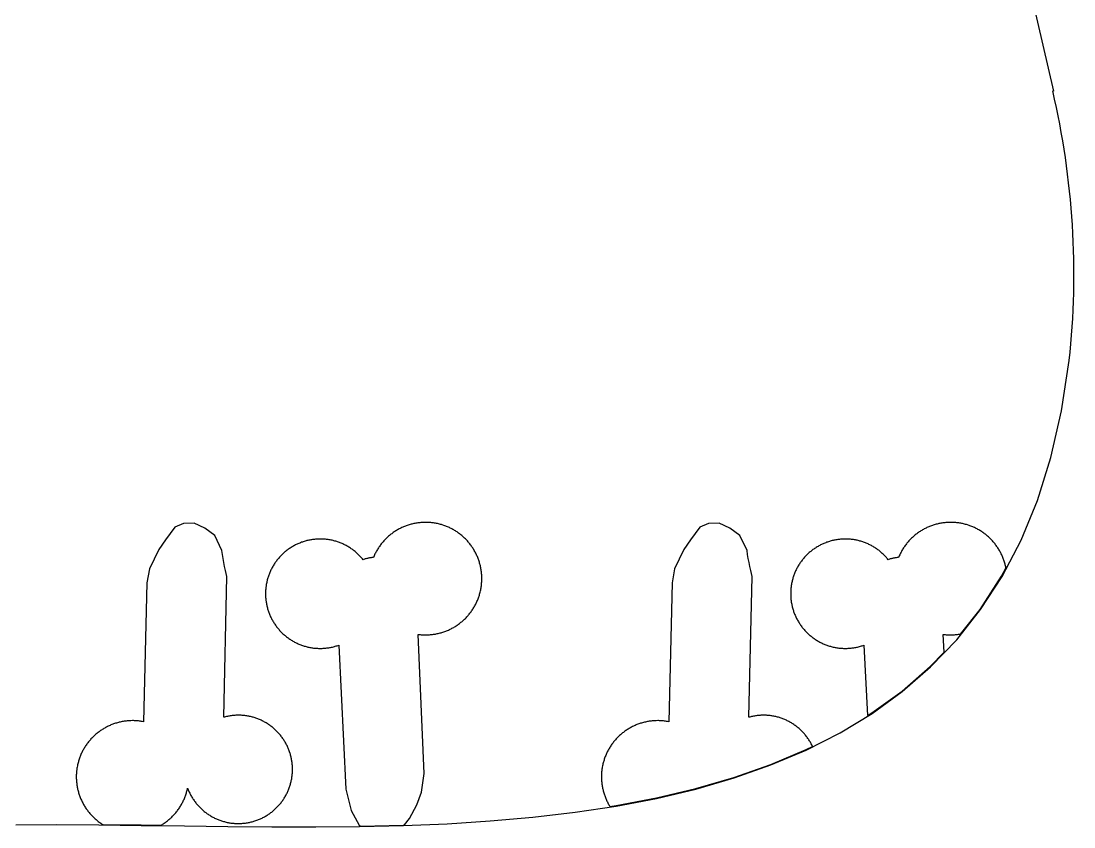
# Model space of a CAD drawing. Extents: x -246 to 246, y -104 to 199.
# Drawn here: x 221.92 to 245.98, y -104.07 to -85.65 of the extents above; entities that cross this region are included whole.
import ezdxf

# ---------------------------------------------------------------- set-up
doc = ezdxf.new("R2010")
doc.units = 0
doc.layers.add('Add_Red', color=1, linetype='Continuous')
doc.layers.add('Outline_Red', color=1, linetype='Continuous')

msp = doc.modelspace()

# ---------------------------------------------------------------- linework, layer by layer
at = {"layer": 'Add_Red'}
for points in [[(225.137, -104.021), (225.156, -104.01), (225.175, -103.997), (225.194, -103.985), (225.212, -103.972), (225.23, -103.959), (225.248, -103.945), (225.266, -103.932), (225.283, -103.918), (225.3, -103.903), (225.317, -103.888), (225.334, -103.873), (225.351, -103.858), (225.367, -103.843), (225.383, -103.827), (225.398, -103.811), (225.413, -103.794), (225.428, -103.778), (225.443, -103.761), (225.458, -103.744), (225.472, -103.726), (225.486, -103.709), (225.499, -103.691), (225.512, -103.673), (225.525, -103.654), (225.538, -103.636), (225.55, -103.617), (225.562, -103.598), (225.573, -103.579), (225.585, -103.559), (225.596, -103.54), (225.606, -103.52), (225.616, -103.5), (225.626, -103.48), (225.636, -103.46), (225.645, -103.439), (225.654, -103.419), (225.662, -103.398), (225.67, -103.377), (225.678, -103.356), (225.685, -103.335), (225.692, -103.313), (225.699, -103.292), (225.705, -103.27), (225.711, -103.249), (225.716, -103.227), (225.721, -103.205), (225.726, -103.183), (225.739, -103.218), (225.748, -103.238), (225.756, -103.258), (225.765, -103.277), (225.775, -103.297), (225.784, -103.316), (225.794, -103.335), (225.804, -103.354), (225.815, -103.373), (225.826, -103.392), (225.837, -103.41), (225.849, -103.428), (225.861, -103.446), (225.873, -103.464), (225.886, -103.482), (225.898, -103.499), (225.912, -103.516), (225.925, -103.533), (225.939, -103.55), (225.953, -103.566), (225.967, -103.582), (225.982, -103.598), (225.996, -103.614), (226.012, -103.629), (226.027, -103.644), (226.043, -103.659), (226.059, -103.674), (226.075, -103.688), (226.091, -103.702), (226.108, -103.716), (226.125, -103.729), (226.142, -103.743), (226.159, -103.755), (226.177, -103.768), (226.195, -103.78), (226.213, -103.792), (226.231, -103.804), (226.249, -103.815), (226.268, -103.826), (226.287, -103.837), (226.306, -103.847), (226.325, -103.857), (226.344, -103.866), (226.364, -103.876), (226.383, -103.885), (226.403, -103.893), (226.423, -103.902), (226.443, -103.909), (226.463, -103.917), (226.484, -103.924), (226.504, -103.931), (226.525, -103.938), (226.545, -103.944), (226.566, -103.949), (226.587, -103.955), (226.608, -103.96), (226.629, -103.965), (226.65, -103.969), (226.672, -103.973), (226.693, -103.976), (226.714, -103.98), (226.736, -103.982), (226.757, -103.985), (226.779, -103.987), (226.8, -103.989), (226.822, -103.99), (226.843, -103.991), (226.865, -103.991), (226.886, -103.992), (226.924, -103.991), (226.945, -103.99), (226.967, -103.989), (226.988, -103.987), (227.01, -103.985), (227.031, -103.983), (227.053, -103.98), (227.074, -103.977), (227.096, -103.974), (227.117, -103.97), (227.138, -103.966), (227.159, -103.961), (227.18, -103.956), (227.201, -103.951), (227.222, -103.945), (227.243, -103.939), (227.263, -103.933), (227.284, -103.926), (227.309, -103.917), (227.33, -103.909), (227.35, -103.902), (227.37, -103.893), (227.39, -103.885), (227.409, -103.876), (227.429, -103.866), (227.448, -103.857), (227.467, -103.847), (227.486, -103.837), (227.505, -103.826), (227.524, -103.815), (227.542, -103.804), (227.56, -103.792), (227.578, -103.78), (227.596, -103.768), (227.613, -103.755), (227.631, -103.743), (227.648, -103.729), (227.665, -103.716), (227.682, -103.702), (227.698, -103.688), (227.714, -103.674), (227.73, -103.659), (227.746, -103.644), (227.761, -103.629), (227.776, -103.614), (227.791, -103.598), (227.806, -103.582), (227.82, -103.566), (227.834, -103.55), (227.848, -103.533), (227.861, -103.516), (227.874, -103.499), (227.887, -103.482), (227.9, -103.464), (227.912, -103.446), (227.924, -103.428), (227.935, -103.41), (227.947, -103.392), (227.958, -103.373), (227.968, -103.354), (227.979, -103.335), (227.989, -103.316), (227.998, -103.297), (228.008, -103.277), (228.016, -103.258), (228.025, -103.238), (228.033, -103.218), (228.041, -103.198), (228.049, -103.178), (228.056, -103.157), (228.063, -103.137), (228.069, -103.116), (228.076, -103.096), (228.081, -103.075), (228.087, -103.054), (228.092, -103.033), (228.096, -103.012), (228.101, -102.991), (228.105, -102.969), (228.108, -102.948), (228.111, -102.927), (228.114, -102.905), (228.117, -102.884), (228.119, -102.862), (228.12, -102.841), (228.122, -102.819), (228.123, -102.798), (228.123, -102.776), (228.123, -102.755), (228.123, -102.729), (228.123, -102.707), (228.122, -102.686), (228.12, -102.664), (228.118, -102.643), (228.116, -102.621), (228.114, -102.6), (228.111, -102.578), (228.108, -102.557), (228.104, -102.536), (228.1, -102.514), (228.096, -102.493), (228.091, -102.472), (228.086, -102.451), (228.08, -102.43), (228.074, -102.41), (228.068, -102.389), (228.056, -102.352), (228.049, -102.332), (228.041, -102.311), (228.033, -102.291), (228.025, -102.271), (228.016, -102.251), (228.008, -102.232), (227.998, -102.212), (227.989, -102.193), (227.979, -102.174), (227.968, -102.155), (227.958, -102.136), (227.947, -102.117), (227.935, -102.099), (227.924, -102.081), (227.912, -102.063), (227.9, -102.045), (227.887, -102.027), (227.874, -102.01), (227.861, -101.993), (227.848, -101.976), (227.834, -101.959), (227.82, -101.943), (227.806, -101.927), (227.791, -101.911), (227.776, -101.895), (227.761, -101.88), (227.746, -101.865), (227.73, -101.85), (227.714, -101.835), (227.698, -101.821), (227.682, -101.807), (227.665, -101.793), (227.648, -101.78), (227.631, -101.767), (227.613, -101.754), (227.596, -101.741), (227.578, -101.729), (227.56, -101.717), (227.542, -101.706), (227.524, -101.694), (227.505, -101.683), (227.486, -101.673), (227.467, -101.662), (227.448, -101.652), (227.429, -101.643), (227.409, -101.633), (227.39, -101.625), (227.37, -101.616), (227.35, -101.608), (227.33, -101.6), (227.309, -101.592), (227.289, -101.585), (227.269, -101.578), (227.248, -101.572), (227.227, -101.565), (227.207, -101.56), (227.186, -101.554), (227.165, -101.549), (227.144, -101.545), (227.122, -101.54), (227.101, -101.536), (227.08, -101.533), (227.059, -101.53), (227.037, -101.527), (227.016, -101.524), (226.994, -101.522), (226.973, -101.521), (226.951, -101.519), (226.93, -101.518), (226.908, -101.518), (226.886, -101.518), (226.851, -101.518), (226.829, -101.519), (226.807, -101.52), (226.786, -101.522), (226.764, -101.524), (226.743, -101.526), (226.722, -101.529), (226.7, -101.532), (226.679, -101.535), (226.658, -101.539), (226.636, -101.543), (226.615, -101.548), (226.594, -101.553), (226.573, -101.558), (226.552, -101.563), (226.625, -98.344), (226.593, -98.21), (226.573, -98.12), (226.555, -98.029), (226.538, -97.939), (226.523, -97.848), (226.51, -97.756), (226.348, -97.407), (226.12, -97.242), (225.873, -97.13), (225.63, -97.133), (225.435, -97.22), (225.22, -97.51), (225.066, -97.73), (224.854, -98.17), (224.796, -98.488), (224.72, -101.666), (224.691, -101.661), (224.669, -101.657), (224.647, -101.654), (224.624, -101.651), (224.602, -101.648), (224.58, -101.646), (224.557, -101.644), (224.535, -101.643), (224.513, -101.642), (224.49, -101.641), (224.468, -101.641), (224.432, -101.642), (224.41, -101.642), (224.387, -101.644), (224.365, -101.645), (224.343, -101.647), (224.32, -101.65), (224.298, -101.652), (224.276, -101.656), (224.254, -101.659), (224.232, -101.663), (224.21, -101.667), (224.188, -101.672), (224.166, -101.677), (224.144, -101.683), (224.122, -101.688), (224.101, -101.695), (224.08, -101.701), (224.058, -101.708), (224.037, -101.716), (224.016, -101.723), (223.995, -101.731), (223.974, -101.74), (223.954, -101.749), (223.933, -101.758), (223.913, -101.767), (223.893, -101.777), (223.873, -101.787), (223.853, -101.798), (223.833, -101.809), (223.814, -101.82), (223.795, -101.832), (223.776, -101.843), (223.757, -101.856), (223.739, -101.868), (223.72, -101.881), (223.702, -101.894), (223.684, -101.908), (223.667, -101.922), (223.649, -101.936), (223.632, -101.95), (223.615, -101.965), (223.599, -101.98), (223.582, -101.995), (223.566, -102.011), (223.55, -102.027), (223.535, -102.043), (223.519, -102.059), (223.504, -102.076), (223.49, -102.093), (223.475, -102.11), (223.461, -102.128), (223.448, -102.145), (223.434, -102.163), (223.421, -102.181), (223.408, -102.2), (223.396, -102.218), (223.383, -102.237), (223.372, -102.256), (223.36, -102.276), (223.349, -102.295), (223.338, -102.315), (223.328, -102.334), (223.317, -102.354), (223.308, -102.375), (223.298, -102.395), (223.289, -102.415), (223.28, -102.436), (223.272, -102.457), (223.264, -102.478), (223.256, -102.499), (223.249, -102.52), (223.242, -102.541), (223.236, -102.563), (223.23, -102.584), (223.224, -102.606), (223.219, -102.628), (223.214, -102.65), (223.209, -102.672), (223.203, -102.702), (223.199, -102.725), (223.196, -102.747), (223.193, -102.769), (223.191, -102.791), (223.188, -102.813), (223.187, -102.836), (223.185, -102.858), (223.184, -102.881), (223.184, -102.903), (223.184, -102.925), (223.184, -102.959), (223.185, -102.982), (223.186, -103.004), (223.188, -103.026), (223.189, -103.049), (223.192, -103.071), (223.195, -103.093), (223.198, -103.115), (223.201, -103.138), (223.205, -103.16), (223.209, -103.182), (223.214, -103.204), (223.219, -103.225), (223.225, -103.247), (223.23, -103.269), (223.236, -103.29), (223.243, -103.312), (223.25, -103.333), (223.257, -103.354), (223.265, -103.375), (223.273, -103.396), (223.281, -103.417), (223.29, -103.438), (223.299, -103.458), (223.309, -103.478), (223.319, -103.499), (223.329, -103.519), (223.339, -103.538), (223.35, -103.558), (223.361, -103.577), (223.373, -103.597), (223.385, -103.616), (223.397, -103.634), (223.41, -103.653), (223.422, -103.671), (223.436, -103.689), (223.449, -103.707), (223.463, -103.725), (223.477, -103.742), (223.491, -103.76), (223.506, -103.777), (223.521, -103.793), (223.536, -103.81), (223.552, -103.826), (223.568, -103.842), (223.584, -103.857), (223.6, -103.872), (223.617, -103.887), (223.634, -103.902), (223.651, -103.916), (223.668, -103.931), (223.686, -103.944), (223.704, -103.958), (223.722, -103.971), (223.741, -103.984), (223.759, -103.996), (223.778, -104.009), (223.786, -104.014), (224.669, -104.024), (225.123, -104.03), (225.137, -104.021)], [(230.658, -104.026), (230.679, -104.025), (230.794, -103.877), (230.962, -103.562), (231.07, -103.273), (231.128, -102.849), (230.995, -99.67), (231.017, -99.673), (231.04, -99.675), (231.062, -99.677), (231.084, -99.678), (231.107, -99.68), (231.129, -99.68), (231.164, -99.681), (231.186, -99.681), (231.208, -99.68), (231.231, -99.679), (231.253, -99.678), (231.276, -99.676), (231.298, -99.674), (231.32, -99.671), (231.342, -99.668), (231.365, -99.665), (231.387, -99.661), (231.409, -99.657), (231.431, -99.653), (231.453, -99.648), (231.475, -99.643), (231.496, -99.637), (231.518, -99.631), (231.539, -99.625), (231.561, -99.618), (231.582, -99.611), (231.603, -99.603), (231.624, -99.596), (231.645, -99.587), (231.666, -99.579), (231.686, -99.57), (231.707, -99.56), (231.727, -99.551), (231.747, -99.541), (231.767, -99.53), (231.787, -99.52), (231.806, -99.509), (231.826, -99.497), (231.845, -99.486), (231.864, -99.474), (231.882, -99.461), (231.901, -99.448), (231.919, -99.435), (231.937, -99.422), (231.955, -99.408), (231.973, -99.394), (231.99, -99.38), (232.007, -99.366), (232.024, -99.351), (232.04, -99.336), (232.057, -99.32), (232.073, -99.304), (232.088, -99.288), (232.104, -99.272), (232.119, -99.256), (232.134, -99.239), (232.148, -99.222), (232.163, -99.204), (232.177, -99.187), (232.19, -99.169), (232.204, -99.151), (232.217, -99.133), (232.229, -99.114), (232.242, -99.096), (232.254, -99.077), (232.266, -99.057), (232.277, -99.038), (232.288, -99.019), (232.299, -98.999), (232.309, -98.979), (232.319, -98.959), (232.329, -98.939), (232.338, -98.918), (232.347, -98.898), (232.356, -98.877), (232.364, -98.856), (232.372, -98.835), (232.379, -98.814), (232.386, -98.793), (232.393, -98.771), (232.399, -98.75), (232.405, -98.728), (232.411, -98.706), (232.419, -98.671), (232.424, -98.649), (232.428, -98.627), (232.432, -98.605), (232.435, -98.583), (232.438, -98.561), (232.441, -98.539), (232.443, -98.516), (232.445, -98.494), (232.447, -98.472), (232.448, -98.449), (232.449, -98.427), (232.449, -98.395), (232.449, -98.373), (232.448, -98.35), (232.447, -98.328), (232.446, -98.306), (232.444, -98.283), (232.442, -98.261), (232.44, -98.239), (232.437, -98.216), (232.433, -98.194), (232.43, -98.172), (232.426, -98.15), (232.421, -98.128), (232.416, -98.106), (232.411, -98.084), (232.405, -98.063), (232.399, -98.041), (232.393, -98.019), (232.386, -97.998), (232.379, -97.977), (232.372, -97.956), (232.364, -97.935), (232.356, -97.914), (232.347, -97.893), (232.338, -97.872), (232.329, -97.852), (232.319, -97.832), (232.309, -97.812), (232.299, -97.792), (232.288, -97.772), (232.277, -97.753), (232.266, -97.733), (232.254, -97.714), (232.242, -97.695), (232.229, -97.676), (232.217, -97.658), (232.204, -97.64), (232.19, -97.622), (232.177, -97.604), (232.163, -97.586), (232.148, -97.569), (232.134, -97.552), (232.119, -97.535), (232.104, -97.519), (232.088, -97.502), (232.073, -97.486), (232.057, -97.471), (232.04, -97.455), (232.024, -97.44), (232.007, -97.425), (231.99, -97.411), (231.973, -97.396), (231.955, -97.382), (231.937, -97.369), (231.919, -97.355), (231.901, -97.342), (231.882, -97.33), (231.864, -97.317), (231.845, -97.305), (231.826, -97.293), (231.806, -97.282), (231.787, -97.271), (231.767, -97.26), (231.747, -97.25), (231.727, -97.24), (231.707, -97.23), (231.686, -97.221), (231.666, -97.212), (231.645, -97.203), (231.624, -97.195), (231.603, -97.187), (231.582, -97.18), (231.545, -97.168), (231.524, -97.161), (231.502, -97.155), (231.48, -97.149), (231.458, -97.144), (231.437, -97.139), (231.415, -97.134), (231.393, -97.13), (231.37, -97.126), (231.348, -97.123), (231.326, -97.12), (231.304, -97.117), (231.281, -97.115), (231.259, -97.113), (231.237, -97.112), (231.214, -97.111), (231.192, -97.11), (231.164, -97.11), (231.141, -97.11), (231.119, -97.111), (231.096, -97.112), (231.074, -97.113), (231.052, -97.115), (231.029, -97.117), (231.007, -97.119), (230.985, -97.122), (230.962, -97.126), (230.94, -97.129), (230.918, -97.133), (230.896, -97.138), (230.874, -97.143), (230.853, -97.148), (230.831, -97.154), (230.809, -97.16), (230.788, -97.166), (230.766, -97.173), (230.745, -97.18), (230.724, -97.187), (230.703, -97.195), (230.682, -97.203), (230.661, -97.212), (230.641, -97.221), (230.62, -97.23), (230.6, -97.24), (230.58, -97.25), (230.56, -97.26), (230.54, -97.271), (230.521, -97.282), (230.501, -97.293), (230.482, -97.305), (230.463, -97.317), (230.445, -97.33), (230.426, -97.342), (230.408, -97.355), (230.39, -97.369), (230.372, -97.382), (230.354, -97.396), (230.337, -97.411), (230.32, -97.425), (230.303, -97.44), (230.287, -97.455), (230.27, -97.471), (230.254, -97.486), (230.239, -97.502), (230.223, -97.519), (230.208, -97.535), (230.193, -97.552), (230.179, -97.569), (230.164, -97.586), (230.15, -97.604), (230.137, -97.622), (230.123, -97.64), (230.11, -97.658), (230.098, -97.676), (230.085, -97.695), (230.073, -97.714), (230.062, -97.733), (230.05, -97.753), (230.039, -97.772), (230.028, -97.792), (230.018, -97.812), (230.008, -97.832), (229.998, -97.852), (229.989, -97.872), (229.973, -97.911), (229.955, -97.913), (229.938, -97.915), (229.92, -97.917), (229.903, -97.92), (229.886, -97.923), (229.869, -97.926), (229.852, -97.93), (229.835, -97.934), (229.818, -97.938), (229.801, -97.942), (229.784, -97.947), (229.767, -97.952), (229.735, -97.963), (229.721, -97.946), (229.707, -97.929), (229.693, -97.913), (229.678, -97.897), (229.663, -97.881), (229.648, -97.865), (229.633, -97.85), (229.617, -97.834), (229.601, -97.819), (229.585, -97.805), (229.569, -97.791), (229.552, -97.777), (229.535, -97.763), (229.518, -97.749), (229.5, -97.736), (229.483, -97.723), (229.465, -97.711), (229.447, -97.699), (229.428, -97.687), (229.41, -97.675), (229.391, -97.664), (229.372, -97.653), (229.353, -97.642), (229.334, -97.632), (229.315, -97.622), (229.295, -97.613), (229.275, -97.604), (229.255, -97.595), (229.235, -97.586), (229.215, -97.578), (229.195, -97.57), (229.174, -97.563), (229.154, -97.556), (229.133, -97.549), (229.112, -97.542), (229.091, -97.536), (229.07, -97.531), (229.049, -97.525), (229.028, -97.52), (229.006, -97.516), (228.985, -97.512), (228.963, -97.508), (228.942, -97.505), (228.92, -97.501), (228.899, -97.499), (228.877, -97.497), (228.855, -97.495), (228.834, -97.493), (228.812, -97.492), (228.79, -97.491), (228.756, -97.491), (228.735, -97.491), (228.713, -97.491), (228.691, -97.492), (228.669, -97.494), (228.648, -97.495), (228.626, -97.498), (228.604, -97.5), (228.583, -97.503), (228.561, -97.506), (228.539, -97.51), (228.518, -97.514), (228.497, -97.518), (228.475, -97.523), (228.454, -97.528), (228.433, -97.533), (228.412, -97.539), (228.391, -97.545), (228.37, -97.552), (228.35, -97.559), (228.329, -97.566), (228.309, -97.574), (228.288, -97.582), (228.268, -97.59), (228.248, -97.599), (228.228, -97.608), (228.209, -97.617), (228.189, -97.627), (228.17, -97.637), (228.151, -97.647), (228.132, -97.658), (228.113, -97.669), (228.089, -97.684), (228.071, -97.696), (228.053, -97.708), (228.035, -97.72), (228.017, -97.733), (228, -97.746), (227.982, -97.759), (227.965, -97.773), (227.949, -97.787), (227.932, -97.801), (227.916, -97.816), (227.9, -97.83), (227.884, -97.846), (227.869, -97.861), (227.854, -97.877), (227.839, -97.892), (227.824, -97.909), (227.81, -97.925), (227.795, -97.942), (227.782, -97.958), (227.768, -97.976), (227.755, -97.993), (227.742, -98.011), (227.73, -98.028), (227.717, -98.046), (227.705, -98.065), (227.694, -98.083), (227.682, -98.102), (227.671, -98.121), (227.661, -98.14), (227.65, -98.159), (227.64, -98.178), (227.631, -98.198), (227.622, -98.218), (227.613, -98.237), (227.604, -98.257), (227.596, -98.278), (227.588, -98.298), (227.58, -98.318), (227.573, -98.339), (227.566, -98.36), (227.56, -98.381), (227.554, -98.401), (227.548, -98.423), (227.543, -98.444), (227.538, -98.465), (227.533, -98.486), (227.529, -98.508), (227.525, -98.529), (227.521, -98.551), (227.518, -98.572), (227.516, -98.594), (227.513, -98.615), (227.511, -98.637), (227.51, -98.659), (227.508, -98.681), (227.508, -98.703), (227.507, -98.74), (227.507, -98.762), (227.508, -98.784), (227.509, -98.806), (227.51, -98.827), (227.512, -98.849), (227.514, -98.871), (227.516, -98.892), (227.519, -98.914), (227.522, -98.936), (227.526, -98.957), (227.53, -98.979), (227.534, -99), (227.539, -99.021), (227.544, -99.042), (227.55, -99.064), (227.555, -99.085), (227.562, -99.105), (227.568, -99.126), (227.575, -99.147), (227.582, -99.167), (227.59, -99.188), (227.598, -99.208), (227.606, -99.228), (227.615, -99.248), (227.624, -99.268), (227.634, -99.29), (227.644, -99.309), (227.654, -99.328), (227.665, -99.348), (227.675, -99.366), (227.686, -99.385), (227.698, -99.404), (227.71, -99.422), (227.722, -99.44), (227.734, -99.458), (227.747, -99.476), (227.76, -99.494), (227.773, -99.511), (227.787, -99.528), (227.8, -99.545), (227.815, -99.561), (227.829, -99.578), (227.844, -99.594), (227.859, -99.609), (227.874, -99.625), (227.89, -99.64), (227.906, -99.655), (227.922, -99.67), (227.938, -99.684), (227.955, -99.698), (227.972, -99.712), (227.989, -99.726), (228.006, -99.739), (228.024, -99.752), (228.041, -99.765), (228.059, -99.777), (228.077, -99.789), (228.096, -99.801), (228.115, -99.812), (228.133, -99.823), (228.152, -99.834), (228.171, -99.844), (228.191, -99.854), (228.21, -99.864), (228.23, -99.873), (228.25, -99.882), (228.27, -99.891), (228.29, -99.899), (228.31, -99.907), (228.331, -99.915), (228.351, -99.922), (228.372, -99.929), (228.393, -99.936), (228.414, -99.942), (228.435, -99.948), (228.456, -99.953), (228.477, -99.958), (228.498, -99.963), (228.52, -99.967), (228.541, -99.971), (228.563, -99.975), (228.584, -99.978), (228.606, -99.981), (228.628, -99.983), (228.649, -99.985), (228.671, -99.987), (228.693, -99.988), (228.715, -99.989), (228.756, -99.99), (228.778, -99.989), (228.8, -99.989), (228.822, -99.988), (228.844, -99.987), (228.865, -99.985), (228.887, -99.983), (228.909, -99.98), (228.93, -99.977), (228.952, -99.974), (228.973, -99.971), (228.995, -99.967), (229.016, -99.962), (229.038, -99.958), (229.059, -99.953), (229.08, -99.947), (229.101, -99.941), (229.122, -99.935), (229.143, -99.928), (229.182, -99.915), (229.345, -103.205), (229.464, -103.693), (229.649, -104.032), (229.677, -104.049), (230.658, -104.026)], [(235.52, -103.582), (236.441, -103.406), (237.339, -103.193), (238.209, -102.94), (239.05, -102.644), (239.857, -102.303), (240.005, -102.228), (239.997, -102.212), (239.988, -102.193), (239.978, -102.174), (239.967, -102.155), (239.957, -102.136), (239.946, -102.117), (239.934, -102.099), (239.923, -102.081), (239.911, -102.063), (239.899, -102.045), (239.886, -102.027), (239.873, -102.01), (239.86, -101.993), (239.847, -101.976), (239.833, -101.959), (239.819, -101.943), (239.805, -101.927), (239.79, -101.911), (239.775, -101.895), (239.76, -101.88), (239.745, -101.865), (239.729, -101.85), (239.713, -101.835), (239.697, -101.821), (239.68, -101.807), (239.664, -101.793), (239.647, -101.78), (239.63, -101.767), (239.612, -101.754), (239.595, -101.741), (239.577, -101.729), (239.559, -101.717), (239.541, -101.706), (239.522, -101.694), (239.504, -101.683), (239.485, -101.673), (239.466, -101.662), (239.447, -101.652), (239.428, -101.643), (239.408, -101.633), (239.388, -101.625), (239.369, -101.616), (239.349, -101.608), (239.329, -101.6), (239.308, -101.592), (239.288, -101.585), (239.268, -101.578), (239.247, -101.572), (239.226, -101.565), (239.205, -101.56), (239.185, -101.554), (239.164, -101.549), (239.143, -101.545), (239.121, -101.54), (239.1, -101.536), (239.079, -101.533), (239.057, -101.53), (239.036, -101.527), (239.015, -101.524), (238.993, -101.522), (238.972, -101.521), (238.95, -101.519), (238.928, -101.518), (238.907, -101.518), (238.885, -101.518), (238.85, -101.518), (238.828, -101.519), (238.806, -101.52), (238.785, -101.522), (238.763, -101.524), (238.742, -101.526), (238.72, -101.529), (238.699, -101.532), (238.678, -101.535), (238.657, -101.539), (238.635, -101.543), (238.614, -101.548), (238.593, -101.553), (238.572, -101.558), (238.551, -101.563), (238.624, -98.344), (238.592, -98.21), (238.572, -98.12), (238.554, -98.029), (238.537, -97.939), (238.522, -97.848), (238.509, -97.756), (238.347, -97.407), (238.119, -97.242), (237.872, -97.13), (237.629, -97.133), (237.434, -97.22), (237.219, -97.51), (237.065, -97.73), (236.853, -98.17), (236.795, -98.488), (236.719, -101.666), (236.69, -101.661), (236.668, -101.657), (236.646, -101.654), (236.623, -101.651), (236.601, -101.648), (236.579, -101.646), (236.556, -101.644), (236.534, -101.643), (236.512, -101.642), (236.489, -101.641), (236.467, -101.641), (236.431, -101.642), (236.409, -101.642), (236.386, -101.644), (236.364, -101.645), (236.341, -101.647), (236.319, -101.65), (236.297, -101.652), (236.275, -101.656), (236.253, -101.659), (236.231, -101.663), (236.209, -101.667), (236.187, -101.672), (236.165, -101.677), (236.143, -101.683), (236.121, -101.688), (236.1, -101.695), (236.078, -101.701), (236.057, -101.708), (236.036, -101.716), (236.015, -101.723), (235.994, -101.731), (235.973, -101.74), (235.953, -101.749), (235.932, -101.758), (235.912, -101.767), (235.892, -101.777), (235.872, -101.787), (235.852, -101.798), (235.832, -101.809), (235.813, -101.82), (235.794, -101.832), (235.775, -101.843), (235.756, -101.856), (235.738, -101.868), (235.719, -101.881), (235.701, -101.894), (235.683, -101.908), (235.666, -101.922), (235.648, -101.936), (235.631, -101.95), (235.614, -101.965), (235.598, -101.98), (235.581, -101.995), (235.565, -102.011), (235.549, -102.027), (235.534, -102.043), (235.518, -102.059), (235.503, -102.076), (235.489, -102.093), (235.474, -102.11), (235.46, -102.128), (235.447, -102.145), (235.433, -102.163), (235.42, -102.181), (235.407, -102.2), (235.395, -102.218), (235.382, -102.237), (235.371, -102.256), (235.359, -102.276), (235.348, -102.295), (235.337, -102.315), (235.327, -102.334), (235.316, -102.354), (235.307, -102.375), (235.297, -102.395), (235.288, -102.415), (235.279, -102.436), (235.271, -102.457), (235.263, -102.478), (235.255, -102.499), (235.248, -102.52), (235.241, -102.541), (235.235, -102.563), (235.229, -102.584), (235.223, -102.606), (235.217, -102.628), (235.212, -102.65), (235.208, -102.672), (235.202, -102.702), (235.198, -102.725), (235.195, -102.747), (235.192, -102.769), (235.19, -102.791), (235.187, -102.813), (235.186, -102.836), (235.184, -102.858), (235.183, -102.881), (235.183, -102.903), (235.183, -102.925), (235.183, -102.959), (235.184, -102.982), (235.185, -103.004), (235.186, -103.026), (235.188, -103.049), (235.191, -103.071), (235.194, -103.093), (235.197, -103.115), (235.2, -103.138), (235.204, -103.16), (235.208, -103.182), (235.213, -103.204), (235.218, -103.225), (235.223, -103.247), (235.229, -103.269), (235.235, -103.29), (235.242, -103.312), (235.249, -103.333), (235.256, -103.354), (235.264, -103.375), (235.272, -103.396), (235.28, -103.417), (235.289, -103.438), (235.298, -103.458), (235.308, -103.478), (235.318, -103.499), (235.328, -103.519), (235.338, -103.538), (235.349, -103.558), (235.36, -103.577), (235.372, -103.597), (235.376, -103.604), (235.52, -103.582)], [(241.361, -101.466), (242.05, -100.966), (242.695, -100.406), (243.011, -100.077), (242.994, -99.67), (243.016, -99.673), (243.038, -99.675), (243.061, -99.677), (243.083, -99.678), (243.106, -99.68), (243.128, -99.68), (243.163, -99.681), (243.185, -99.681), (243.207, -99.68), (243.23, -99.679), (243.252, -99.678), (243.275, -99.676), (243.297, -99.674), (243.319, -99.671), (243.341, -99.668), (243.364, -99.665), (243.386, -99.661), (243.39, -99.661), (243.836, -99.098), (244.327, -98.342), (244.425, -98.154), (244.425, -98.15), (244.42, -98.128), (244.415, -98.106), (244.41, -98.084), (244.404, -98.063), (244.398, -98.041), (244.392, -98.019), (244.385, -97.998), (244.378, -97.977), (244.371, -97.956), (244.363, -97.935), (244.355, -97.914), (244.346, -97.893), (244.337, -97.872), (244.328, -97.852), (244.318, -97.832), (244.308, -97.812), (244.298, -97.792), (244.287, -97.772), (244.276, -97.753), (244.265, -97.733), (244.253, -97.714), (244.241, -97.695), (244.228, -97.676), (244.216, -97.658), (244.203, -97.64), (244.189, -97.622), (244.176, -97.604), (244.162, -97.586), (244.147, -97.569), (244.133, -97.552), (244.118, -97.535), (244.103, -97.519), (244.087, -97.502), (244.072, -97.486), (244.056, -97.471), (244.039, -97.455), (244.023, -97.44), (244.006, -97.425), (243.989, -97.411), (243.972, -97.396), (243.954, -97.382), (243.936, -97.369), (243.918, -97.355), (243.9, -97.342), (243.881, -97.33), (243.863, -97.317), (243.844, -97.305), (243.825, -97.293), (243.805, -97.282), (243.786, -97.271), (243.766, -97.26), (243.746, -97.25), (243.726, -97.24), (243.706, -97.23), (243.685, -97.221), (243.665, -97.212), (243.644, -97.203), (243.623, -97.195), (243.602, -97.187), (243.581, -97.18), (243.544, -97.168), (243.522, -97.161), (243.501, -97.155), (243.479, -97.149), (243.457, -97.144), (243.435, -97.139), (243.414, -97.134), (243.391, -97.13), (243.369, -97.126), (243.347, -97.123), (243.325, -97.12), (243.303, -97.117), (243.28, -97.115), (243.258, -97.113), (243.236, -97.112), (243.213, -97.111), (243.191, -97.11), (243.163, -97.11), (243.14, -97.11), (243.118, -97.111), (243.095, -97.112), (243.073, -97.113), (243.05, -97.115), (243.028, -97.117), (243.006, -97.119), (242.984, -97.122), (242.961, -97.126), (242.939, -97.129), (242.917, -97.133), (242.895, -97.138), (242.873, -97.143), (242.851, -97.148), (242.83, -97.154), (242.808, -97.16), (242.787, -97.166), (242.765, -97.173), (242.744, -97.18), (242.723, -97.187), (242.702, -97.195), (242.681, -97.203), (242.66, -97.212), (242.64, -97.221), (242.619, -97.23), (242.599, -97.24), (242.579, -97.25), (242.559, -97.26), (242.539, -97.271), (242.52, -97.282), (242.5, -97.293), (242.481, -97.305), (242.462, -97.317), (242.444, -97.33), (242.425, -97.342), (242.407, -97.355), (242.389, -97.369), (242.371, -97.382), (242.353, -97.396), (242.336, -97.411), (242.319, -97.425), (242.302, -97.44), (242.286, -97.455), (242.269, -97.471), (242.253, -97.486), (242.238, -97.502), (242.222, -97.519), (242.207, -97.535), (242.192, -97.552), (242.178, -97.569), (242.163, -97.586), (242.149, -97.604), (242.136, -97.622), (242.122, -97.64), (242.109, -97.658), (242.097, -97.676), (242.084, -97.695), (242.072, -97.714), (242.061, -97.733), (242.049, -97.753), (242.038, -97.772), (242.027, -97.792), (242.017, -97.812), (242.007, -97.832), (241.997, -97.852), (241.988, -97.872), (241.972, -97.911), (241.954, -97.913), (241.937, -97.915), (241.919, -97.917), (241.902, -97.92), (241.885, -97.923), (241.868, -97.926), (241.851, -97.93), (241.834, -97.934), (241.817, -97.938), (241.8, -97.942), (241.783, -97.947), (241.766, -97.952), (241.734, -97.963), (241.72, -97.946), (241.706, -97.929), (241.692, -97.913), (241.677, -97.897), (241.662, -97.881), (241.647, -97.865), (241.632, -97.85), (241.616, -97.834), (241.6, -97.819), (241.584, -97.805), (241.568, -97.791), (241.551, -97.777), (241.534, -97.763), (241.517, -97.749), (241.499, -97.736), (241.482, -97.723), (241.464, -97.711), (241.446, -97.699), (241.427, -97.687), (241.409, -97.675), (241.39, -97.664), (241.371, -97.653), (241.352, -97.642), (241.333, -97.632), (241.314, -97.622), (241.294, -97.613), (241.274, -97.604), (241.254, -97.595), (241.234, -97.586), (241.214, -97.578), (241.194, -97.57), (241.173, -97.563), (241.153, -97.556), (241.132, -97.549), (241.111, -97.542), (241.09, -97.536), (241.069, -97.531), (241.048, -97.525), (241.027, -97.52), (241.005, -97.516), (240.984, -97.512), (240.962, -97.508), (240.941, -97.505), (240.919, -97.501), (240.898, -97.499), (240.876, -97.497), (240.854, -97.495), (240.832, -97.493), (240.811, -97.492), (240.789, -97.491), (240.755, -97.491), (240.734, -97.491), (240.712, -97.491), (240.69, -97.492), (240.668, -97.494), (240.647, -97.495), (240.625, -97.498), (240.603, -97.5), (240.582, -97.503), (240.56, -97.506), (240.538, -97.51), (240.517, -97.514), (240.496, -97.518), (240.474, -97.523), (240.453, -97.528), (240.432, -97.533), (240.411, -97.539), (240.39, -97.545), (240.369, -97.552), (240.349, -97.559), (240.328, -97.566), (240.308, -97.574), (240.287, -97.582), (240.267, -97.59), (240.247, -97.599), (240.227, -97.608), (240.208, -97.617), (240.188, -97.627), (240.169, -97.637), (240.15, -97.647), (240.131, -97.658), (240.112, -97.669), (240.088, -97.684), (240.07, -97.696), (240.052, -97.708), (240.034, -97.72), (240.016, -97.733), (239.999, -97.746), (239.981, -97.759), (239.964, -97.773), (239.948, -97.787), (239.931, -97.801), (239.915, -97.816), (239.899, -97.83), (239.883, -97.846), (239.868, -97.861), (239.852, -97.877), (239.838, -97.892), (239.823, -97.909), (239.808, -97.925), (239.794, -97.942), (239.781, -97.958), (239.767, -97.976), (239.754, -97.993), (239.741, -98.011), (239.728, -98.028), (239.716, -98.046), (239.704, -98.065), (239.693, -98.083), (239.681, -98.102), (239.67, -98.121), (239.66, -98.14), (239.649, -98.159), (239.639, -98.178), (239.63, -98.198), (239.62, -98.218), (239.612, -98.237), (239.603, -98.257), (239.595, -98.278), (239.587, -98.298), (239.579, -98.318), (239.572, -98.339), (239.565, -98.36), (239.559, -98.381), (239.553, -98.401), (239.547, -98.423), (239.542, -98.444), (239.537, -98.465), (239.532, -98.486), (239.528, -98.508), (239.524, -98.529), (239.52, -98.551), (239.517, -98.572), (239.515, -98.594), (239.512, -98.615), (239.51, -98.637), (239.509, -98.659), (239.507, -98.681), (239.506, -98.703), (239.506, -98.74), (239.506, -98.762), (239.507, -98.784), (239.508, -98.806), (239.509, -98.827), (239.511, -98.849), (239.513, -98.871), (239.515, -98.892), (239.518, -98.914), (239.521, -98.936), (239.525, -98.957), (239.529, -98.979), (239.533, -99), (239.538, -99.021), (239.543, -99.042), (239.548, -99.064), (239.554, -99.085), (239.561, -99.105), (239.567, -99.126), (239.574, -99.147), (239.581, -99.167), (239.589, -99.188), (239.597, -99.208), (239.605, -99.228), (239.614, -99.248), (239.623, -99.268), (239.633, -99.29), (239.643, -99.309), (239.653, -99.328), (239.663, -99.348), (239.674, -99.366), (239.685, -99.385), (239.697, -99.404), (239.709, -99.422), (239.721, -99.44), (239.733, -99.458), (239.746, -99.476), (239.759, -99.494), (239.772, -99.511), (239.786, -99.528), (239.799, -99.545), (239.814, -99.561), (239.828, -99.578), (239.843, -99.594), (239.858, -99.609), (239.873, -99.625), (239.889, -99.64), (239.905, -99.655), (239.921, -99.67), (239.937, -99.684), (239.954, -99.698), (239.971, -99.712), (239.988, -99.726), (240.005, -99.739), (240.022, -99.752), (240.04, -99.765), (240.058, -99.777), (240.076, -99.789), (240.095, -99.801), (240.113, -99.812), (240.132, -99.823), (240.151, -99.834), (240.17, -99.844), (240.19, -99.854), (240.209, -99.864), (240.229, -99.873), (240.249, -99.882), (240.269, -99.891), (240.289, -99.899), (240.309, -99.907), (240.33, -99.915), (240.35, -99.922), (240.371, -99.929), (240.392, -99.936), (240.413, -99.942), (240.434, -99.948), (240.455, -99.953), (240.476, -99.958), (240.497, -99.963), (240.519, -99.967), (240.54, -99.971), (240.562, -99.975), (240.583, -99.978), (240.605, -99.981), (240.627, -99.983), (240.648, -99.985), (240.67, -99.987), (240.692, -99.988), (240.714, -99.989), (240.755, -99.99), (240.777, -99.989), (240.799, -99.989), (240.821, -99.988), (240.843, -99.987), (240.864, -99.985), (240.886, -99.983), (240.908, -99.98), (240.929, -99.977), (240.951, -99.974), (240.972, -99.971), (240.994, -99.967), (241.015, -99.962), (241.036, -99.958), (241.058, -99.953), (241.079, -99.947), (241.1, -99.941), (241.121, -99.935), (241.142, -99.928), (241.181, -99.915), (241.261, -101.527), (241.361, -101.466)]]:
    msp.add_lwpolyline(points, dxfattribs=at)
at = {"layer": 'Outline_Red'}
for points in [[(245.522, -87.255), (244.807, -84.196), (244.067, -81.183), (243.302, -78.214), (242.513, -75.287), (241.701, -72.399), (240.866, -69.548), (240.009, -66.731), (239.13, -63.946), (238.23, -61.191), (237.31, -58.464), (236.37, -55.762), (235.411, -53.083), (234.433, -50.424), (233.437, -47.783), (232.424, -45.158), (231.394, -42.547), (230.348, -39.947), (229.287, -37.356), (228.211, -34.771), (227.12, -32.19), (226.016, -29.611)], [(221.803, -104.02), (222.741, -104.017), (223.697, -104.023), (224.669, -104.034), (225.654, -104.048), (226.648, -104.061), (227.649, -104.069), (228.653, -104.07), (229.657, -104.06), (230.659, -104.036), (231.655, -103.995), (232.642, -103.933), (233.618, -103.847), (234.579, -103.735), (235.522, -103.592), (236.444, -103.416), (237.342, -103.203), (238.213, -102.95), (239.054, -102.654), (239.862, -102.312), (240.634, -101.92), (241.367, -101.475), (242.057, -100.974), (242.702, -100.414), (243.299, -99.792), (243.845, -99.104), (244.336, -98.347), (244.77, -97.518), (245.143, -96.613), (245.453, -95.629), (245.696, -94.564), (245.87, -93.413), (245.891, -93.22), (245.91, -93.027), (245.926, -92.834), (245.94, -92.641), (245.952, -92.448), (245.962, -92.255), (245.97, -92.061), (245.975, -91.867), (245.978, -91.673), (245.978, -91.479), (245.978, -91.285), (245.975, -91.091), (245.97, -90.897), (245.963, -90.703), (245.954, -90.509), (245.943, -90.315), (245.93, -90.121), (245.914, -89.928), (245.897, -89.735), (245.878, -89.542), (245.857, -89.349), (245.834, -89.156), (245.809, -88.964), (245.782, -88.772), (245.753, -88.58), (245.722, -88.389), (245.689, -88.198), (245.654, -88.007), (245.617, -87.817), (245.578, -87.627), (245.538, -87.437), (245.496, -87.248)]]:
    msp.add_lwpolyline(points, dxfattribs=at)

doc.saveas('drawing.dxf')
